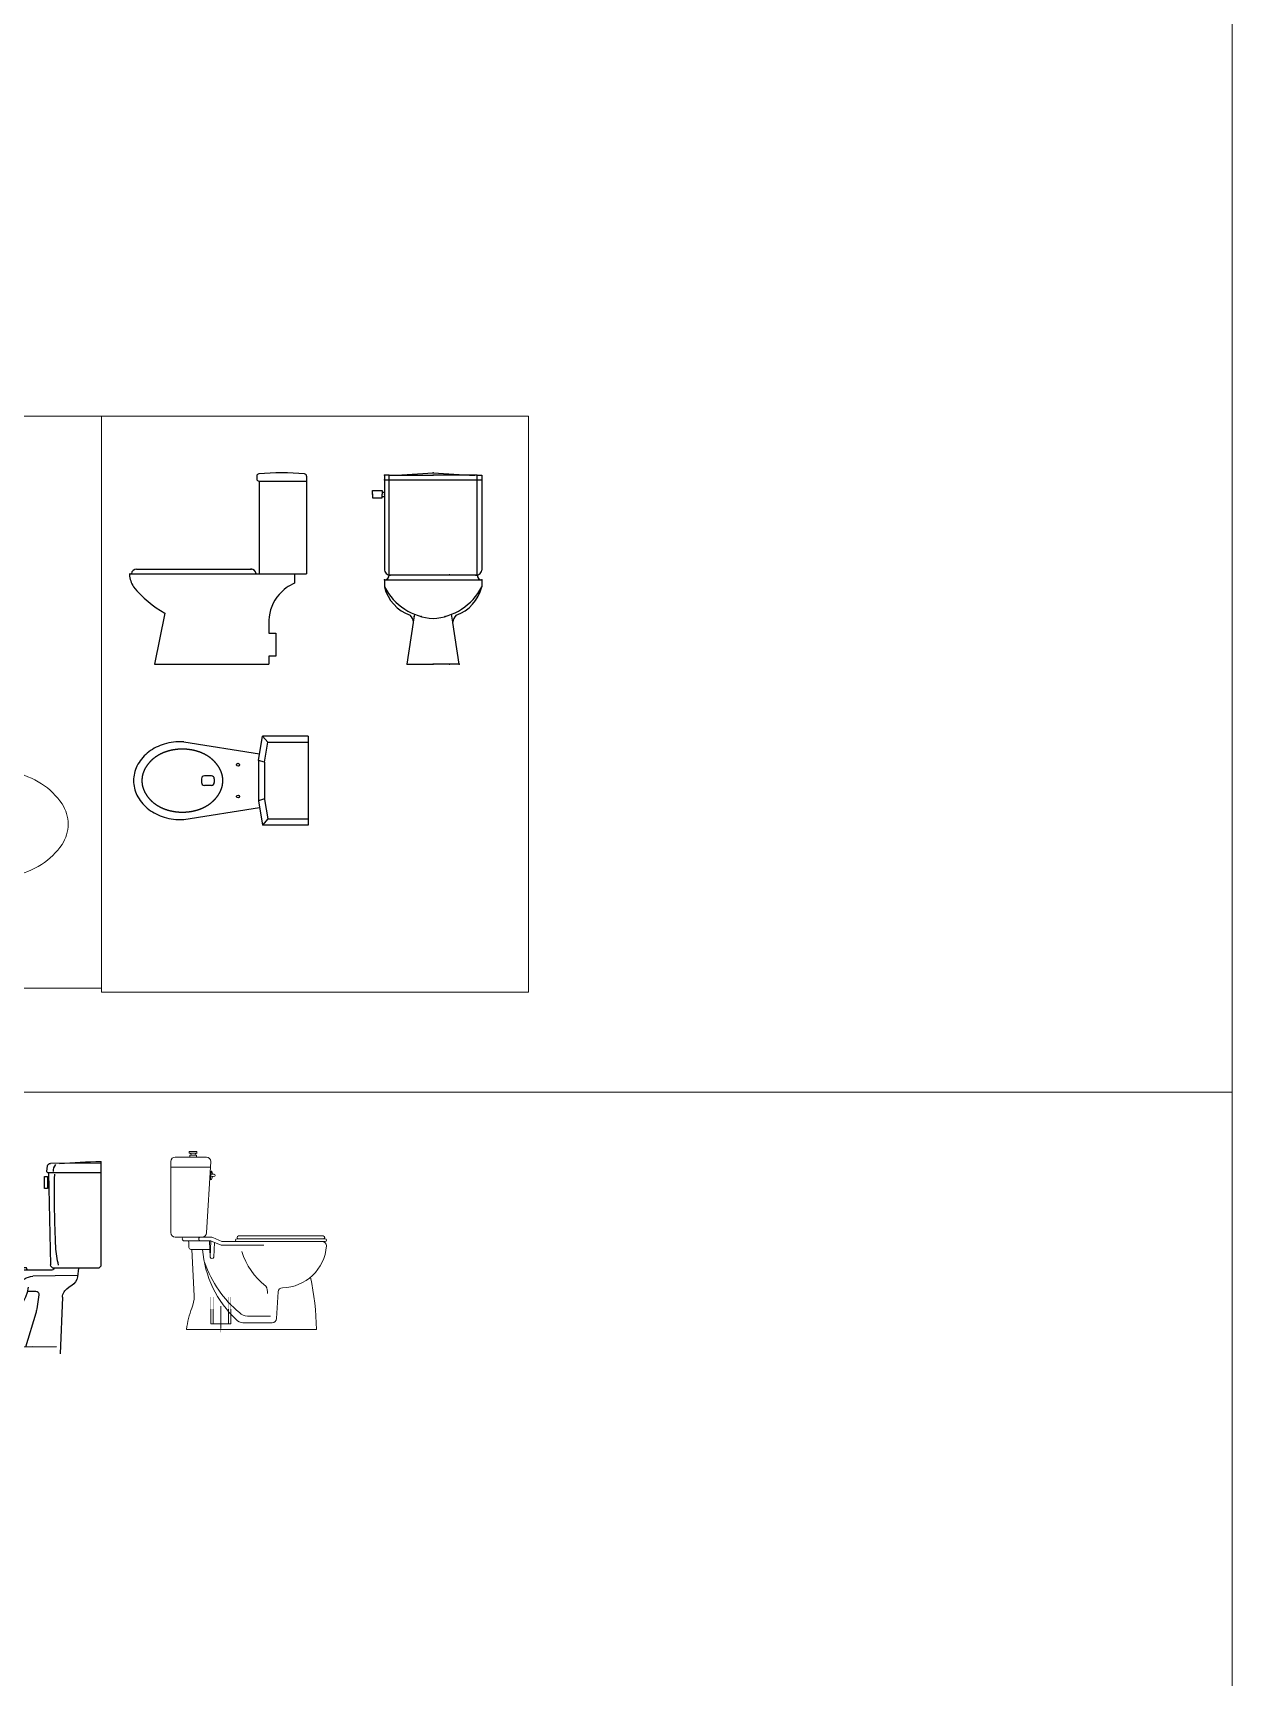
# Model space of a CAD drawing. Header units: inches. Extents: x 242965 to 445791, y 236206 to 423703.
# Drawn here: x 298963 to 304014, y 353197 to 360118 of the extents above; entities that cross this region are included whole.
import ezdxf

# ---------------------------------------------------------------- set-up
doc = ezdxf.new("R2010")
doc.units = ezdxf.units.IN
doc.header["$MEASUREMENT"] = 0
doc.linetypes.add('HIDDEN', pattern=[0.375, 0.25, -0.125])
doc.layers.add('9', color=251, linetype='Continuous', lineweight=13)
doc.layers.add('e', color=96, linetype='Continuous', lineweight=5)
doc.layers.add('NOI-THAT-WC', color=11, linetype='Continuous')
doc.layers.add('NOITHAT', color=8, linetype='Continuous')
doc.styles.add('ATT', font='txt')

# ---------------------------------------------------------------- blocks, each defined once
blk = doc.blocks.new('xi3')
at = {"layer": 'NOITHAT'}
for p, q in [((-171.4, 809.7), (-171.4, 374.8)), ((-171.4, 801.7), (41.9, 801.2)), ((-171.4, 762), (52, 762)), ((49.6, 762), (40.9, 374.4)), ((56.6, 767.3), (53.4, 791.1)), ((-156.3, 359.7), (25.8, 359.7)), ((-76.3, 359.7), (-71.9, 324.2)), ((40.4, 351.7), (569.9, 353.4)), ((140, 352.9), (142.1, 361.4)), ((142.1, 361.4), (167.6, 361.4)), ((167.6, 361.4), (176, 382.6)), ((184.5, 367.7), (173.9, 352.9)), ((176, 382.6), (517.7, 378.3)), ((572.8, 367.7), (184.5, 367.7)), ((517.7, 378.3), (568.6, 374.1)), ((560.1, 367.7), (560.1, 353.4)), ((568.6, 374.1), (572.8, 367.7)), ((-72.5, 329.2), (115.4, 326)), ((-48.1, 286.7), (-32.9, 277.2)), ((152.1, 314.5), (171.2, 301.9)), ((213.4, 290.5), (593.6, 314.8)), ((585.6, 314.3), (584, 294.9)), ((590.6, 335.5), (593.6, 314.8)), ((-8.8, 237.7), (0, 0)), ((90.1, 248.7), (99.2, 188.6)), ((139.1, 263.4), (102.8, 263.4)), ((540.6, 235.9), (505.8, 213.4)), ((103.4, 170.2), (146.4, 27.4)), ((198.9, 173), (198.9, 39.8)), ((16.5, 29.3), (187.5, 28.4)), ((370, 27.4), (117.7, 29.9))]:
    blk.add_line(p, q, dxfattribs=at)
blk.add_lwpolyline([(53.3, 745.9), (53.3, 695), (66, 695), (66, 745.9)], close=True, dxfattribs=at)
for centre, radius, start, end in [((-333.4, -4382.7), 5194.9, 86.27859, 88.21378), ((-10.2, 769), 39.6, 356.72384, 43.3316), ((41.9, 789.5), 11.7, 7.73623, 89.86094), ((52, 766.7), 4.67, 270, 7.73623), ((-4499, 671.7), 4523.3, 357.18574, 1.07068), ((-365.3, 468.5), 384.7, 345.57438, 357.18574), ((-156.3, 374.8), 15.1, 180, 270), ((25.8, 374.8), 15.1, 270, 358.71146), ((37.5, 363.7), 12.4, 198.98079, 283.58977), ((570, 332.6), 20.9, 8.08145, 90.19139), ((-20.5, 330.6), 51.8, 187.11825, 237.86075), ((-60.4, 233.3), 51.8, 4.79921, 57.86075), ((114.3, 257.7), 68.3, 56.3233, 89.03135), ((284.2, 295.9), 149.6, 186.14885, 252.00467), ((209, 358.7), 68.3, 236.3233, 273.65592), ((493.4, 316), 93, 300.45075, 346.83556), ((102.8, 250.6), 12.9, 90, 188.65685), ((511.4, 204.7), 10.3, 122.87743, 198.41539), ((231.1, 208.7), 133.4, 188.65685, 196.77055), ((285.9, 507), 356.5, 262.27616, 282.70043), ((104.9, 198.2), 324.1, 328.53033, 356.32235), ((69.5, 173.9), 358.9, 340.08392, 0.57413), ((-7341, -1264.5), 7978.5, 9.13151, 10.5879), ((187.5, 39.8), 11.4, 269.70348, 0), ((370, 67.7), 40.2, 270, 336.45938)]:
    blk.add_arc(centre, radius, start, end, dxfattribs=at)
blk = doc.blocks.new('XI4A')
at = {"color": 1}
for p, q in [((-70.4, 755), (-70.4, 435)), ((90, 775), (-50.4, 775)), ((47.1, 800), (12.1, 800)), ((12.1, 792), (12.1, 800)), ((47.1, 792), (12.1, 792)), ((44.6, 783), (14.6, 783)), ((14.6, 775), (14.6, 783)), ((44.6, 775), (44.6, 783)), ((47.1, 792), (47.1, 800)), ((109.6, 755), (90.5, 433.8)), ((108.1, 729.7), (-70.4, 729.7)), ((110.5, 711.9), (108, 674.4)), ((108, 674.4), (112.3, 674.1)), ((108.9, 688.2), (123.5, 687.4)), ((109.6, 698.1), (124, 697.4)), ((110.5, 711.9), (114.3, 711.7)), ((116.3, 687.8), (112.3, 674.1)), ((116.8, 697.8), (114.3, 711.7)), ((107, 415), (-50.4, 415)), ((103.5, 398), (-10.4, 398)), ((11.1, 392), (11.1, 367.6)), ((103.8, 398), (106.9, 325)), ((106.9, 325), (109.1, 397.5)), ((115.5, 395.5), (155.6, 378)), ((119, 412.5), (159.1, 395)), ((125.2, 391.2), (122.4, 325)), ((347.5, 378), (155.6, 378)), ((623.4, 395), (159.1, 395)), ((623.4, 407.5), (225.9, 407.5)), ((615.6, 420), (233.7, 420)), ((105.4, 359.6), (19.1, 359.6)), ((23.6, 359.6), (34.3, 150.2)), ((411.7, 168.3), (405.2, 49)), ((385.3, 30), (254, 30)), ((378.5, 60), (274.6, 60)), ((585, 0), (0, 0))]:
    blk.add_line(p, q, dxfattribs=at)
at = {"color": 1, "linetype": 'HIDDEN'}
for p, q in [((109.6, 145), (109.6, 25)), ((119.6, 145), (119.6, 25)), ((154.6, 104.3), (154.6, -13.2)), ((189.6, 145), (189.6, 25)), ((199.6, 145), (199.6, 25)), ((199.6, 25), (109.6, 25))]:
    blk.add_line(p, q, dxfattribs=at)
at = {"color": 1}
for centre, radius, start, end in [((-50.4, 755), 20, 90, 180), ((12.5, 782.4), 9.63, 3.69884, 92.32674), ((46.8, 782.4), 9.63, 87.67326, 176.30116), ((89.6, 755), 20, 0, 89.00185), ((123.7, 692.4), 5, 267, 87), ((-50.4, 435), 20, 180, 270), ((-10.4, 406.5), 8.5, 90, 270), ((5.1, 392), 6, 0, 90), ((63.7, 406.5), 8.5, 90, 270), ((70.6, 435), 20, 270, 356.49089), ((103.5, 368), 30, 66.43691, 90), ((107, 385), 30, 66.43691, 90), ((225.9, 401.2), 6.25, 90, 270), ((233.7, 413.7), 6.25, 90, 270), ((428.1, 389.3), 202.1, 271.05631, 355.95266), ((609.6, 375), 20, 0, 89.00185), ((615.6, 413.7), 6.25, 270, 90), ((623.4, 401.2), 6.25, 270, 90), ((19.1, 367.6), 8, 180, 270), ((555, 396.9), 484.2, 184.42204, 226.84311), ((553.4, 460.7), 497.6, 198.91831, 230.73968), ((114.6, 325.8), 7.75, 185.5835, 354.4165), ((556.2, 448.8), 323.5, 197.76675, 231.86767), ((-717.9, -28.4), 1303.2, 1.24776, 11.65316), ((-115.7, 150.2), 150, 338.73893, 0), ((319.8, 168.6), 44.8, 349.93833, 35.0325), ((431.6, 167.2), 20, 89.52338, 177.04122), ((392.5, -47.5), 395.4, 158.73893, 173.09528), ((274.6, 110), 50, 223.73707, 270), ((254, 70), 40, 221.03036, 270), ((385.3, 50), 20, 270, 357.04122)]:
    blk.add_arc(centre, radius, start, end, dxfattribs=at)
blk = doc.blocks.new('A$C147D09D2')
at = {"layer": 'NOI-THAT-WC'}
for p, q in [((536, 790.9), (536, 780)), ((546, 770), (746, 770)), ((546, 770), (546, 380)), ((746, 790.9), (746, 380)), ((2.4, 380), (746, 380)), ((30.1, 400), (514.1, 400)), ((695.6, 378.3), (695.6, 340.1)), ((149.3, 214), (104.7, 0)), ((586.7, 184.3), (586.6, 129.8)), ((586.6, 129.8), (616.4, 129.8)), ((616.4, 129.8), (616.4, 32.6)), ((104.7, 0), (586.6, 0)), ((586.6, 32.6), (586.6, 0)), ((616.4, 32.6), (586.6, 32.6))]:
    blk.add_line(p, q, dxfattribs=at)
for centre, radius, start, end in [((546, 790.9), 10, 95.20619, 180), ((546, 780), 10, 180, 270), ((641, -251.7), 1056.9, 84.79381, 95.20619), ((736, 790.9), 10, 0, 84.79381), ((2.8, 377.3), 2.77, 82.71294, 212.37584), ((104.1, 382.2), 104.2, 182.67216, 213.3554), ((30.4, 377.2), 22.8, 89.33533, 172.86665), ((511, 377.4), 22.8, 6.08118, 89.6125), ((374, 616.2), 460.7, 219.21323, 240.80437), ((768.6, 175.1), 182.1, 139.63777, 177.09922), ((766, 172.6), 181.7, 112.78814, 138.49595)]:
    blk.add_arc(centre, radius, start, end, dxfattribs=at)
blk = doc.blocks.new('A$C459379AD')
at = {"layer": 'NOI-THAT-WC'}
for p, q in [((50, 795), (50, 775)), ((70, 795), (50, 795)), ((50, 795), (50, 395)), ((50, 775), (460, 775)), ((70, 795), (255, 795)), ((70, 795), (80, 795)), ((70, 795), (70, 795)), ((70, 375), (70, 795)), ((440, 795), (255, 795)), ((440, 795), (430, 795)), ((440, 795), (440, 795)), ((440, 795), (460, 795)), ((440, 375), (440, 795)), ((460, 795), (460, 395)), ((40, 724.1), (50, 724.1)), ((40, 705.9), (50, 705.9)), ((50, 355), (460, 355)), ((50, 355), (50, 325)), ((70, 375), (440, 375)), ((460, 355), (460, 325)), ((172.3, 176.2), (177.4, 209.4)), ((337.7, 176.2), (332.6, 209.4)), ((145, 0), (172.2, 175.4)), ((365, 0), (337.8, 175.4)), ((145, 0), (255, 0)), ((365, 0), (255, 0))]:
    blk.add_line(p, q, dxfattribs=at)
at = {"layer": 'NOI-THAT-WC', "linetype": 'Continuous'}
for p, q in [((0, 715), (0, 730)), ((0, 730), (40, 730)), ((0, 715), (0, 700)), ((0, 700), (40, 700)), ((40, 730), (40, 715)), ((40, 700), (40, 715))]:
    blk.add_line(p, q, dxfattribs=at)
at = {"layer": 'NOI-THAT-WC'}
for centre, radius, start, end in [((-706.2, 15429.5), 14656, 273.07323, 273.76042), ((1216.2, 15429.5), 14656, 266.23958, 266.92677), ((75.1, 400.1), 25.6, 191.41439, 283.70216), ((50, 375), 20, 270, 0), ((434.9, 400.1), 25.6, 256.29784, 348.58561), ((460, 375), 20, 180, 270), ((271.5, 441), 250, 207.64692, 266.22584), ((215.5, 365.8), 170.4, 193.85111, 250.35522), ((238.5, 441), 250, 273.77416, 332.35308), ((294.5, 365.8), 170.4, 289.64478, 346.14889), ((124.5, 171), 48.1, 6.18302, 45.50858), ((385.5, 171), 48.1, 134.49142, 173.81698)]:
    blk.add_arc(centre, radius, start, end, dxfattribs=at)
for p in [(50, 795), (50, 775), (50, 775), (255, 805), (255, 805), (255, 795), (255, 795), (0, 715), (50, 715), (50, 715), (50, 715), (50, 355), (324.1, 375), (460, 355), (460, 355), (175, 200), (205, 200), (205, 200), (305, 200), (305, 200), (145, 0), (145, 0), (255, 0), (255, 0), (324.1, 0), (365, 0), (365, 0)]:
    blk.add_point(p, dxfattribs=at)
blk = doc.blocks.new('A$C19C50C01')
at = {"layer": 'NOI-THAT-WC', "linetype": 'Continuous'}
for p, q in [((525.9, 272.6), (543, 375)), ((735, 375), (543, 375)), ((565, 349), (543, 375)), ((550.9, 264.8), (565, 349)), ((565, 349), (735, 349)), ((735, 375), (735, 0)), ((550.9, 264.8), (525.9, 272.6)), ((525.9, 272.6), (525.9, 102.4)), ((551, 265.8), (551, 108.5)), ((286.2, 195.5), (286.2, 179.5)), ((328.2, 207.5), (298.2, 207.5)), ((328.2, 167.5), (298.2, 167.5)), ((340.2, 195.5), (340.2, 179.5)), ((550.9, 110.2), (525.9, 102.4)), ((525.9, 102.4), (543, 0)), ((551, 108.5), (565, 26)), ((565, 26), (543, 0)), ((565, 26), (735, 26)), ((735, 0), (543, 0))]:
    blk.add_line(p, q, dxfattribs=at)
for points in [[(211.3, 350.9, 0.015046), (197.1, 351.3, 0.083085), (120.1, 338.4, 0.090721), (57.7, 303.3, 0.104126), (14.4, 248.6, 0.116097), (0, 187.5, 0.116097)], [(0, 187.5, 0.116097), (14.4, 126.4, 0.104126), (57.7, 71.7, 0.090721), (120.1, 36.6, 0.083085), (197.1, 23.7, 0.015046), (211.3, 24.1, 0.090721)]]:
    blk.add_lwpolyline(points, format="xyb", dxfattribs=at)
for points in [[(211.3, 350.9), (530.5, 300.2)], [(211.3, 24.1), (530.5, 74.8)]]:
    blk.add_lwpolyline(points, dxfattribs=at)
at = {"layer": 'NOI-THAT-WC', "linetype": 'Continuous', "flags": 128}
blk.add_lwpolyline([(51.6, 131.4), (52.1, 130.6), (52.5, 129.9), (53, 129.1), (53.5, 128.4), (54, 127.7), (54.5, 126.9), (54.9, 126.2), (55.4, 125.5), (55.9, 124.7), (56.5, 124), (57, 123.3), (57.5, 122.6), (58, 121.8), (58.6, 121.1), (59.1, 120.4), (59.6, 119.7), (60.2, 119), (60.7, 118.3), (61.3, 117.6), (61.9, 116.9), (62.4, 116.2), (63, 115.5), (63.6, 114.8), (64.2, 114.1), (64.8, 113.4), (65.4, 112.7), (66, 112), (66.6, 111.3), (67.2, 110.6), (67.8, 110), (68.4, 109.3), (69, 108.6), (69.7, 108), (70.3, 107.3), (70.9, 106.6), (71.6, 106), (72.2, 105.3), (72.9, 104.7), (73.5, 104), (74.2, 103.4), (74.9, 102.7), (75.5, 102.1), (76.2, 101.5), (76.9, 100.8), (77.6, 100.2), (78.3, 99.6), (79, 99), (79.7, 98.3), (80.4, 97.7), (81.1, 97.1), (81.8, 96.5), (82.5, 95.9), (83.2, 95.3), (83.9, 94.7), (84.7, 94.1), (85.4, 93.6), (86.1, 93), (86.9, 92.4), (87.6, 91.8), (88.4, 91.3), (89.1, 90.7), (89.9, 90.1), (90.6, 89.6), (91.4, 89), (92.1, 88.5), (92.9, 87.9), (93.7, 87.4), (94.5, 86.9), (95.2, 86.3), (96, 85.8), (96.8, 85.3), (97.6, 84.8), (98.4, 84.2), (99.2, 83.7), (100, 83.2), (100.8, 82.7), (101.6, 82.2), (102.4, 81.7), (103.3, 81.2), (104.1, 80.8), (104.9, 80.3), (105.7, 79.8), (106.6, 79.3), (107.4, 78.9), (108.2, 78.4), (109.1, 77.9), (109.9, 77.5), (110.8, 77), (111.6, 76.6), (112.5, 76.2), (113.4, 75.7), (114.2, 75.3), (115.1, 74.9), (116, 74.4), (116.8, 74), (117.7, 73.6), (118.6, 73.2), (119.5, 72.8), (120.4, 72.4), (121.3, 72), (122.2, 71.6), (123.1, 71.2), (124, 70.8), (124.9, 70.4), (125.8, 70.1), (126.7, 69.7), (127.6, 69.3), (128.5, 69), (129.4, 68.6), (130.4, 68.3), (131.3, 67.9), (132.2, 67.6), (133.2, 67.2), (134.1, 66.9), (135.1, 66.6), (136, 66.2), (136.9, 65.9), (137.9, 65.6), (138.9, 65.3), (139.8, 65), (140.8, 64.7), (141.7, 64.4), (142.7, 64.1), (143.7, 63.8), (144.7, 63.5), (145.6, 63.2), (146.6, 62.9), (147.6, 62.6), (148.6, 62.4), (149.6, 62.1), (150.6, 61.9), (151.6, 61.6), (152.5, 61.3), (153.5, 61.1), (154.5, 60.9), (155.5, 60.6), (156.6, 60.4), (157.6, 60.2), (158.6, 59.9), (159.6, 59.7), (160.6, 59.5), (161.6, 59.3), (162.6, 59.1), (163.7, 58.9), (164.7, 58.7), (165.7, 58.5), (166.7, 58.3), (167.8, 58.1), (168.8, 58), (169.8, 57.8), (170.9, 57.6), (171.9, 57.5), (172.9, 57.3), (174, 57.2), (175, 57), (176.1, 56.9), (177.1, 56.7), (178.2, 56.6), (179.2, 56.5), (180.2, 56.3), (181.3, 56.2), (182.3, 56.1), (183.4, 56), (184.4, 55.9), (185.5, 55.8), (186.6, 55.7), (187.6, 55.6), (188.7, 55.5), (189.7, 55.5), (190.8, 55.4), (191.8, 55.3), (192.9, 55.3), (194, 55.2), (195, 55.1), (196.1, 55.1), (197.1, 55), (198.2, 55), (199.3, 55), (200.3, 54.9), (201.4, 54.9), (202.5, 54.9), (203.5, 54.9), (204.6, 54.9), (205.7, 54.9), (206.7, 54.9), (207.8, 54.9), (208.8, 54.9), (209.9, 54.9), (211, 54.9), (212, 55), (213.1, 55), (214.2, 55), (215.2, 55.1), (216.3, 55.1), (217.3, 55.2), (218.4, 55.3), (219.5, 55.3), (220.5, 55.4), (221.6, 55.5), (222.6, 55.5), (223.7, 55.6), (224.8, 55.7), (225.8, 55.8), (226.9, 55.9), (227.9, 56), (229, 56.1), (230, 56.2), (231.1, 56.3), (232.1, 56.5), (233.2, 56.6), (234.2, 56.7), (235.2, 56.9), (236.3, 57), (237.3, 57.2), (238.4, 57.3), (239.4, 57.5), (240.4, 57.6), (241.5, 57.8), (242.5, 58), (243.5, 58.1), (244.6, 58.3), (245.6, 58.5), (246.6, 58.7), (247.6, 58.9), (248.7, 59.1), (249.7, 59.3), (250.7, 59.5), (251.7, 59.7), (252.7, 59.9), (253.7, 60.2), (254.8, 60.4), (255.8, 60.6), (256.8, 60.9), (257.8, 61.1), (258.8, 61.3), (259.8, 61.6), (260.8, 61.9), (261.7, 62.1), (262.7, 62.4), (263.7, 62.6), (264.7, 62.9), (265.7, 63.2), (266.7, 63.5), (267.6, 63.8), (268.6, 64.1), (269.6, 64.4), (270.5, 64.7), (271.5, 65), (272.5, 65.3), (273.4, 65.6), (274.4, 65.9), (275.3, 66.2), (276.3, 66.6), (277.2, 66.9), (278.1, 67.2), (279.1, 67.6), (280, 67.9), (280.9, 68.3), (281.9, 68.6), (282.8, 69), (283.7, 69.3), (284.6, 69.7), (285.5, 70.1), (286.4, 70.4), (287.3, 70.8), (288.2, 71.2), (289.1, 71.6), (290, 72), (290.9, 72.4), (291.8, 72.8), (292.7, 73.2), (293.6, 73.6), (294.5, 74), (295.3, 74.4), (296.2, 74.9), (297.1, 75.3), (297.9, 75.7), (298.8, 76.2), (299.7, 76.6), (300.5, 77), (301.4, 77.5), (302.2, 77.9), (303.1, 78.4), (303.9, 78.9), (304.7, 79.3), (305.6, 79.8), (306.4, 80.3), (307.2, 80.8), (308, 81.2), (308.9, 81.7), (309.7, 82.2), (310.5, 82.7), (311.3, 83.2), (312.1, 83.7), (312.9, 84.2), (313.7, 84.8), (314.5, 85.3), (315.3, 85.8), (316.1, 86.3), (316.8, 86.9), (317.6, 87.4), (318.4, 87.9), (319.2, 88.5), (319.9, 89), (320.7, 89.6), (321.4, 90.1), (322.2, 90.7), (323, 91.3), (323.7, 91.8), (324.4, 92.4), (325.2, 93), (325.9, 93.6), (326.6, 94.1), (327.4, 94.7), (328.1, 95.3), (328.8, 95.9), (329.5, 96.5), (330.2, 97.1), (330.9, 97.7), (331.6, 98.3), (332.3, 99), (333, 99.6), (333.7, 100.2), (334.4, 100.8), (335.1, 101.5), (335.8, 102.1), (336.4, 102.7), (337.1, 103.4), (337.8, 104), (338.4, 104.7), (339.1, 105.3), (339.7, 106), (340.4, 106.6), (341, 107.3), (341.6, 108), (342.3, 108.6), (342.9, 109.3), (343.5, 110), (344.1, 110.6), (344.7, 111.3), (345.4, 112), (346, 112.7), (346.5, 113.4), (347.1, 114.1), (347.7, 114.8), (348.3, 115.5), (348.9, 116.2), (349.4, 116.9), (350, 117.6), (350.6, 118.3), (351.1, 119), (351.7, 119.7), (352.2, 120.4), (352.8, 121.1), (353.3, 121.8), (353.8, 122.6), (354.3, 123.3), (354.8, 124), (355.4, 124.7), (355.9, 125.5), (356.4, 126.2), (356.9, 126.9), (357.3, 127.7), (357.8, 128.4), (358.3, 129.1), (358.8, 129.9), (359.2, 130.6), (359.7, 131.4), (360.1, 132.1), (360.6, 132.8), (361, 133.6), (361.5, 134.3), (361.9, 135.1), (362.3, 135.9), (362.7, 136.6), (363.1, 137.4), (363.5, 138.1), (363.9, 138.9), (364.3, 139.6), (364.7, 140.4), (365.1, 141.2), (365.5, 141.9), (365.8, 142.7), (366.2, 143.5), (366.5, 144.2), (366.9, 145), (367.2, 145.8), (367.5, 146.5), (367.9, 147.3), (368.2, 148.1), (368.5, 148.8), (368.8, 149.6), (369.1, 150.4), (369.4, 151.2), (369.7, 151.9), (370, 152.7), (370.3, 153.5), (370.5, 154.3), (370.8, 155.1), (371, 155.8), (371.3, 156.6), (371.5, 157.4), (371.8, 158.2), (372, 159), (372.2, 159.8), (372.4, 160.5), (372.7, 161.3), (372.9, 162.1), (373.1, 162.9), (373.3, 163.7), (373.4, 164.5), (373.6, 165.3), (373.8, 166.1), (374, 166.8), (374.1, 167.6), (374.3, 168.4), (374.4, 169.2), (374.6, 170), (374.7, 170.8), (374.8, 171.6), (375, 172.4), (375.1, 173.2), (375.2, 174), (375.3, 174.8), (375.4, 175.6), (375.5, 176.4), (375.6, 177.1), (375.6, 177.9), (375.7, 178.7), (375.8, 179.5), (375.8, 180.3), (375.9, 181.1), (375.9, 181.9), (376, 182.7), (376, 183.5), (376, 184.3), (376.1, 185.1), (376.1, 185.9), (376.1, 186.7), (376.1, 187.5), (376.1, 188.3), (376.1, 189.1), (376.1, 189.9), (376, 190.7), (376, 191.5), (376, 192.3), (375.9, 193.1), (375.9, 193.9), (375.8, 194.7), (375.8, 195.5), (375.7, 196.3), (375.6, 197.1), (375.6, 197.9), (375.5, 198.6), (375.4, 199.4), (375.3, 200.2), (375.2, 201), (375.1, 201.8), (375, 202.6), (374.8, 203.4), (374.7, 204.2), (374.6, 205), (374.4, 205.8), (374.3, 206.6), (374.1, 207.4), (374, 208.2), (373.8, 208.9), (373.6, 209.7), (373.4, 210.5), (373.3, 211.3), (373.1, 212.1), (372.9, 212.9), (372.7, 213.7), (372.4, 214.5), (372.2, 215.2), (372, 216), (371.8, 216.8), (371.5, 217.6), (371.3, 218.4), (371, 219.2), (370.8, 219.9), (370.5, 220.7), (370.3, 221.5), (370, 222.3), (369.7, 223.1), (369.4, 223.8), (369.1, 224.6), (368.8, 225.4), (368.5, 226.2), (368.2, 226.9), (367.9, 227.7), (367.5, 228.5), (367.2, 229.2), (366.9, 230), (366.5, 230.8), (366.2, 231.5), (365.8, 232.3), (365.5, 233.1), (365.1, 233.8), (364.7, 234.6), (364.3, 235.4), (363.9, 236.1), (363.5, 236.9), (363.1, 237.6), (362.7, 238.4), (362.3, 239.1), (361.9, 239.9), (361.5, 240.7), (361, 241.4), (360.6, 242.2), (360.1, 242.9), (359.7, 243.6), (359.2, 244.4), (358.8, 245.1), (358.3, 245.9), (357.8, 246.6), (357.3, 247.3), (356.9, 248.1), (356.4, 248.8), (355.9, 249.5), (355.4, 250.3), (354.8, 251), (354.3, 251.7), (353.8, 252.4), (353.3, 253.2), (352.8, 253.9), (352.2, 254.6), (351.7, 255.3), (351.1, 256), (350.6, 256.7), (350, 257.4), (349.4, 258.1), (348.9, 258.8), (348.3, 259.5), (347.7, 260.2), (347.1, 260.9), (346.5, 261.6), (346, 262.3), (345.4, 263), (344.7, 263.7), (344.1, 264.4), (343.5, 265), (342.9, 265.7), (342.3, 266.4), (341.6, 267), (341, 267.7), (340.4, 268.4), (339.7, 269), (339.1, 269.7), (338.4, 270.3), (337.8, 271), (337.1, 271.6), (336.4, 272.3), (335.8, 272.9), (335.1, 273.5), (334.4, 274.2), (333.7, 274.8), (333, 275.4), (332.3, 276), (331.6, 276.7), (330.9, 277.3), (330.2, 277.9), (329.5, 278.5), (328.8, 279.1), (328.1, 279.7), (327.4, 280.3), (326.6, 280.9), (325.9, 281.4), (325.2, 282), (324.4, 282.6), (323.7, 283.2), (323, 283.7), (322.2, 284.3), (321.4, 284.9), (320.7, 285.4), (319.9, 286), (319.2, 286.5), (318.4, 287.1), (317.6, 287.6), (316.8, 288.1), (316.1, 288.7), (315.3, 289.2), (314.5, 289.7), (313.7, 290.2), (312.9, 290.8), (312.1, 291.3), (311.3, 291.8), (310.5, 292.3), (309.7, 292.8), (308.9, 293.3), (308, 293.8), (307.2, 294.2), (306.4, 294.7), (305.6, 295.2), (304.7, 295.7), (303.9, 296.1), (303.1, 296.6), (302.2, 297.1), (301.4, 297.5), (300.5, 298), (299.7, 298.4), (298.8, 298.8), (297.9, 299.3), (297.1, 299.7), (296.2, 300.1), (295.3, 300.6), (294.5, 301), (293.6, 301.4), (292.7, 301.8), (291.8, 302.2), (290.9, 302.6), (290, 303), (289.1, 303.4), (288.2, 303.8), (287.3, 304.2), (286.4, 304.6), (285.5, 304.9), (284.6, 305.3), (283.7, 305.7), (282.8, 306), (281.9, 306.4), (280.9, 306.7), (280, 307.1), (279.1, 307.4), (278.1, 307.8), (277.2, 308.1), (276.3, 308.4), (275.3, 308.8), (274.4, 309.1), (273.4, 309.4), (272.5, 309.7), (271.5, 310), (270.5, 310.3), (269.6, 310.6), (268.6, 310.9), (267.6, 311.2), (266.7, 311.5), (265.7, 311.8), (264.7, 312.1), (263.7, 312.4), (262.7, 312.6), (261.7, 312.9), (260.8, 313.1), (259.8, 313.4), (258.8, 313.7), (257.8, 313.9), (256.8, 314.1), (255.8, 314.4), (254.8, 314.6), (253.7, 314.8), (252.7, 315.1), (251.7, 315.3), (250.7, 315.5), (249.7, 315.7), (248.7, 315.9), (247.6, 316.1), (246.6, 316.3), (245.6, 316.5), (244.6, 316.7), (243.5, 316.9), (242.5, 317), (241.5, 317.2), (240.4, 317.4), (239.4, 317.5), (238.4, 317.7), (237.3, 317.8), (236.3, 318), (235.2, 318.1), (234.2, 318.3), (233.2, 318.4), (232.1, 318.5), (231.1, 318.7), (230, 318.8), (229, 318.9), (227.9, 319), (226.9, 319.1), (225.8, 319.2), (224.8, 319.3), (223.7, 319.4), (222.6, 319.5), (221.6, 319.5), (220.5, 319.6), (219.5, 319.7), (218.4, 319.7), (217.3, 319.8), (216.3, 319.9), (215.2, 319.9), (214.2, 320), (213.1, 320), (212, 320), (211, 320.1), (209.9, 320.1), (208.8, 320.1), (207.8, 320.1), (206.7, 320.1), (205.7, 320.1), (204.6, 320.1), (203.5, 320.1), (202.5, 320.1), (201.4, 320.1), (200.3, 320.1), (199.3, 320), (198.2, 320), (197.1, 320), (196.1, 319.9), (195, 319.9), (194, 319.8), (192.9, 319.7), (191.8, 319.7), (190.8, 319.6), (189.7, 319.5), (188.7, 319.5), (187.6, 319.4), (186.6, 319.3), (185.5, 319.2), (184.4, 319.1), (183.4, 319), (182.3, 318.9), (181.3, 318.8), (180.2, 318.7), (179.2, 318.5), (178.2, 318.4), (177.1, 318.3), (176.1, 318.1), (175, 318), (174, 317.8), (172.9, 317.7), (171.9, 317.5), (170.9, 317.4), (169.8, 317.2), (168.8, 317), (167.8, 316.9), (166.7, 316.7), (165.7, 316.5), (164.7, 316.3), (163.7, 316.1), (162.6, 315.9), (161.6, 315.7), (160.6, 315.5), (159.6, 315.3), (158.6, 315.1), (157.6, 314.8), (156.6, 314.6), (155.5, 314.4), (154.5, 314.1), (153.5, 313.9), (152.5, 313.7), (151.6, 313.4), (150.6, 313.1), (149.6, 312.9), (148.6, 312.6), (147.6, 312.4), (146.6, 312.1), (145.6, 311.8), (144.7, 311.5), (143.7, 311.2), (142.7, 310.9), (141.7, 310.6), (140.8, 310.3), (139.8, 310), (138.9, 309.7), (137.9, 309.4), (136.9, 309.1), (136, 308.8), (135.1, 308.4), (134.1, 308.1), (133.2, 307.8), (132.2, 307.4), (131.3, 307.1), (130.4, 306.7), (129.4, 306.4), (128.5, 306), (127.6, 305.7), (126.7, 305.3), (125.8, 304.9), (124.9, 304.6), (124, 304.2), (123.1, 303.8), (122.2, 303.4), (121.3, 303), (120.4, 302.6), (119.5, 302.2), (118.6, 301.8), (117.7, 301.4), (116.8, 301), (116, 300.6), (115.1, 300.1), (114.2, 299.7), (113.4, 299.3), (112.5, 298.8), (111.6, 298.4), (110.8, 298), (109.9, 297.5), (109.1, 297.1), (108.2, 296.6), (107.4, 296.1), (106.6, 295.7), (105.7, 295.2), (104.9, 294.7), (104.1, 294.2), (103.3, 293.8), (102.4, 293.3), (101.6, 292.8), (100.8, 292.3), (100, 291.8), (99.2, 291.3), (98.4, 290.8), (97.6, 290.2), (96.8, 289.7), (96, 289.2), (95.2, 288.7), (94.5, 288.1), (93.7, 287.6), (92.9, 287.1), (92.1, 286.5), (91.4, 286), (90.6, 285.4), (89.9, 284.9), (89.1, 284.3), (88.4, 283.7), (87.6, 283.2), (86.9, 282.6), (86.1, 282), (85.4, 281.4), (84.7, 280.9), (83.9, 280.3), (83.2, 279.7), (82.5, 279.1), (81.8, 278.5), (81.1, 277.9), (80.4, 277.3), (79.7, 276.7), (79, 276), (78.3, 275.4), (77.6, 274.8), (76.9, 274.2), (76.2, 273.5), (75.5, 272.9), (74.9, 272.3), (74.2, 271.6), (73.5, 271), (72.9, 270.3), (72.2, 269.7), (71.6, 269), (70.9, 268.4), (70.3, 267.7), (69.7, 267), (69, 266.4), (68.4, 265.7), (67.8, 265), (67.2, 264.4), (66.6, 263.7), (66, 263), (65.4, 262.3), (64.8, 261.6), (64.2, 260.9), (63.6, 260.2), (63, 259.5), (62.4, 258.8), (61.9, 258.1), (61.3, 257.4), (60.7, 256.7), (60.2, 256), (59.6, 255.3), (59.1, 254.6), (58.6, 253.9), (58, 253.2), (57.5, 252.4), (57, 251.7), (56.5, 251), (55.9, 250.3), (55.4, 249.5), (54.9, 248.8), (54.5, 248.1), (54, 247.3), (53.5, 246.6), (53, 245.9), (52.5, 245.1), (52.1, 244.4), (51.6, 243.6), (51.2, 242.9), (50.7, 242.2), (50.3, 241.4), (49.8, 240.7), (49.4, 239.9), (49, 239.1), (48.6, 238.4), (48.2, 237.6), (47.8, 236.9), (47.4, 236.1), (47, 235.4), (46.6, 234.6), (46.2, 233.8), (45.9, 233.1), (45.5, 232.3), (45.1, 231.5), (44.8, 230.8), (44.4, 230), (44.1, 229.2), (43.8, 228.5), (43.4, 227.7), (43.1, 226.9), (42.8, 226.2), (42.5, 225.4), (42.2, 224.6), (41.9, 223.8), (41.6, 223.1), (41.3, 222.3), (41.1, 221.5), (40.8, 220.7), (40.5, 219.9), (40.3, 219.2), (40, 218.4), (39.8, 217.6), (39.5, 216.8), (39.3, 216), (39.1, 215.2), (38.9, 214.5), (38.6, 213.7), (38.4, 212.9), (38.2, 212.1), (38.1, 211.3), (37.9, 210.5), (37.7, 209.7), (37.5, 208.9), (37.3, 208.2), (37.2, 207.4), (37, 206.6), (36.9, 205.8), (36.7, 205), (36.6, 204.2), (36.5, 203.4), (36.4, 202.6), (36.2, 201.8), (36.1, 201), (36, 200.2), (35.9, 199.4), (35.8, 198.6), (35.7, 197.9), (35.7, 197.1), (35.6, 196.3), (35.5, 195.5), (35.5, 194.7), (35.4, 193.9), (35.4, 193.1), (35.3, 192.3), (35.3, 191.5), (35.3, 190.7), (35.2, 189.9), (35.2, 189.1), (35.2, 188.3), (35.2, 187.5), (35.2, 186.7), (35.2, 185.9), (35.2, 185.1), (35.3, 184.3), (35.3, 183.5), (35.3, 182.7), (35.4, 181.9), (35.4, 181.1), (35.5, 180.3), (35.5, 179.5), (35.6, 178.7), (35.7, 177.9), (35.7, 177.1), (35.8, 176.4), (35.9, 175.6), (36, 174.8), (36.1, 174), (36.2, 173.2), (36.4, 172.4), (36.5, 171.6), (36.6, 170.8), (36.7, 170), (36.9, 169.2), (37, 168.4), (37.2, 167.6), (37.3, 166.8), (37.5, 166.1), (37.7, 165.3), (37.9, 164.5), (38.1, 163.7), (38.2, 162.9), (38.4, 162.1), (38.6, 161.3), (38.9, 160.5), (39.1, 159.8), (39.3, 159), (39.5, 158.2), (39.8, 157.4), (40, 156.6), (40.3, 155.8), (40.5, 155.1), (40.8, 154.3), (41.1, 153.5), (41.3, 152.7), (41.6, 151.9), (41.9, 151.2), (42.2, 150.4), (42.5, 149.6), (42.8, 148.8), (43.1, 148.1), (43.4, 147.3), (43.8, 146.5), (44.1, 145.8), (44.4, 145), (44.8, 144.2), (45.1, 143.5), (45.5, 142.7), (45.9, 141.9), (46.2, 141.2), (46.6, 140.4), (47, 139.6), (47.4, 138.9), (47.8, 138.1), (48.2, 137.4), (48.6, 136.6), (49, 135.9), (49.4, 135.1), (49.8, 134.3), (50.3, 133.6), (50.7, 132.8), (51.2, 132.1)], close=True, dxfattribs=at)
at = {"layer": 'NOI-THAT-WC', "linetype": 'Continuous'}
for centre in [(440, 254.5), (440, 120.5)]:
    blk.add_circle(centre, 6.05, dxfattribs=at)
for centre, start, end in [((298.2, 195.5), 90, 180), ((298.2, 179.5), 180, 270), ((328.2, 195.5), 0, 90), ((328.2, 179.5), 270, 0)]:
    blk.add_arc(centre, 12, start, end, dxfattribs=at)
blk = doc.blocks.new('15PTOI12')
at = {"color": 0, "linetype": 'ByBlock'}
for p, q in [((0, -11), (0, 11)), ((0, 11), (10, 11)), ((10, 11), (10, 7)), ((1.5, 8.5), (2.5, 9.5)), ((2.5, 9.5), (7.5, 9.5)), ((7.5, 9.5), (8.5, 8.5)), ((1.5, -8.5), (1.5, 8.5)), ((6.5, 5.62132), (8.5, 7.62132)), ((8, 5), (10, 7)), ((8.5, 8.5), (8.5, 7.62132)), ((6.5, -5.62132), (6.5, 5.62132)), ((8, -5), (8, 5)), ((10, 3), (10, -3)), ((10, 3), (11.126136, 3)), ((10, -3), (11.126136, -3)), ((6.5, -5.62132), (8.5, -7.62132)), ((8, -5), (10, -7)), ((2.5, -9.5), (1.5, -8.5)), ((8.5, -8.5), (7.5, -9.5)), ((8.5, -8.5), (8.5, -7.62132)), ((10, -6.5), (10, -7)), ((10, -11), (10, -7)), ((11, -9), (11, -6.5)), ((2.5, -9.5), (7.5, -9.5)), ((10, -9), (11, -9)), ((0, -11), (10, -11))]:
    blk.add_line(p, q, dxfattribs=at)
blk.add_lwpolyline([(18, -7.5, 0.063415), (22.795427, -6.889337, 0.076468), (26.485281, -5.303301, 0.107136), (29.197945, -2.662065, 0.147373), (30, 0, 0.147373), (29.197945, 2.662065, 0.107136), (26.485281, 5.303301, 0.076468), (22.795427, 6.889337, 0.063415), (18, 7.5, 0.063415)], format="xyb", dxfattribs=at)
for centre in [(10.5, 4), (10.5, -4)]:
    blk.add_circle(centre, 0.5, dxfattribs=at)
for centre, radius, start, end in [((16.779412, 16.411765), 8.994964, 221.088993, 277.798917), ((18, 0), 7.5, 90, 156.421822), ((18, 0), 7.5, 203.578178, 270), ((10.5, -6.5), 0.5, 0, 180), ((16.779412, -16.411765), 8.994964, 82.201083, 138.911007)]:
    blk.add_arc(centre, radius, start, end, dxfattribs=at)
at = {"color": 0, "linetype": 'ByBlock', "style": 'ATT'}
for tag, p, flags in [('ITEM', (0, -21), 3), ('ROOM_NUMBER', (0, -30), 1)]:
    blk.add_attdef(tag, p, '', height=6, dxfattribs=dict(at, flags=flags))

msp = doc.modelspace()

# ---------------------------------------------------------------- linework, layer by layer
at = {"layer": '9'}
msp.add_line((291368.494, 355658.955), (304014.403, 355658.955), dxfattribs=at)
for points in [[(297976.552, 358505.063), (299251.884, 358505.063), (299251.884, 356096.724), (297976.552, 356096.724)], [(299251.884, 358505.063), (301050.977, 358505.063), (301050.977, 356080.447), (299251.884, 356080.447)]]:
    msp.add_lwpolyline(points, close=True, dxfattribs=at)
at = {"layer": 'e', "linetype": 'Continuous'}
msp.add_line((304014.403, 336420.808), (304014.403, 372060.808), dxfattribs=at)

# ---------------------------------------------------------------- block references
at = {"layer": '9'}
for name, p in [('A$C147D09D2', (299370.26, 357461.31)), ('A$C459379AD', (300394.125, 357461.31)), ('A$C19C50C01', (299387.295, 356783.1))]:
    msp.add_blockref(name, p, dxfattribs=at)
at = {"layer": '9', "xscale": 32, "yscale": 32, "zscale": 32}
msp.add_blockref('15PTOI12', (298151.716, 356787.502), dxfattribs=at)
at = {"layer": '9', "xscale": -1}
msp.add_blockref('xi3', (299078.808, 354557.992), dxfattribs=at)
at = {"layer": '9', "color": 2, "ltscale": 20, "xscale": 0.9360000003944151, "yscale": 0.9360000003944151, "zscale": 0.9360000003944151}
msp.add_blockref('XI4A', (299610.441, 354660.745), dxfattribs=at)

doc.saveas('drawing.dxf')
